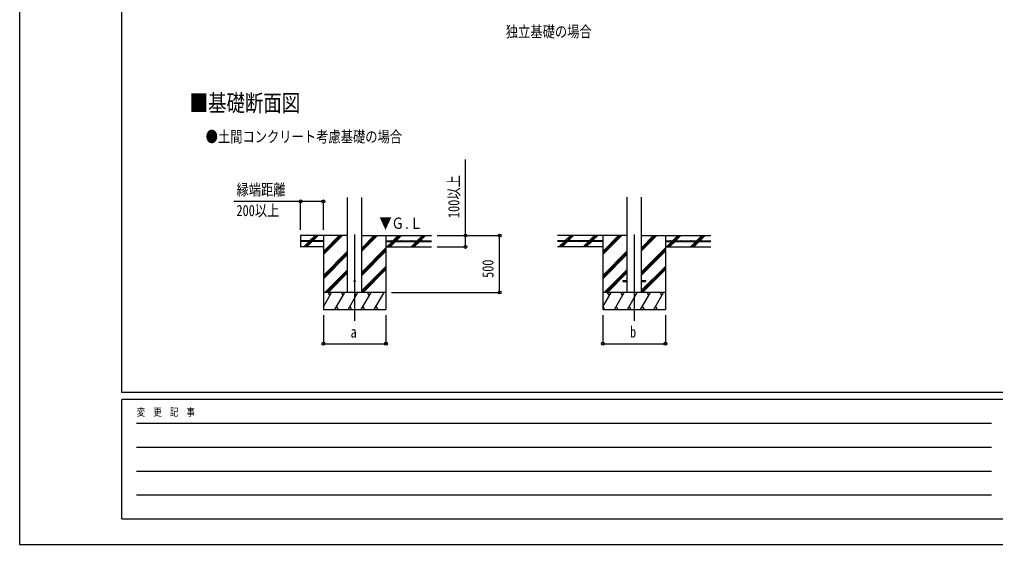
# Model space of a CAD drawing. Units: millimetres, scale not verified. Extents: x -12615 to 12615, y -8910 to 8910.
# Drawn here: x -12615 to -4030, y -8910 to -4298 of the extents above; entities that cross this region are included whole.
import ezdxf
from ezdxf.enums import TextEntityAlignment as Align

# ---------------------------------------------------------------- set-up
doc = ezdxf.new("R2010")
doc.units = ezdxf.units.MM
doc.header["$LTSCALE"] = 40
for name, color, linetype in [('0-2_USER1', 3, 'Continuous'), ('0-3_YKK_12', 2, 'Continuous'), ('0-4_YKK_13', 4, 'Continuous'), ('0-5_YKK_A1', 4, 'Continuous'), ('0-6_YKK_D', 6, 'Continuous'), ('0-7_YKK_ZWAK', 7, 'Continuous')]:
    doc.layers.add(name, color=color, linetype=linetype)
doc.styles.add('ＭＳ ゴシック', font='')
doc.styles.get('ＭＳ ゴシック').set_extended_font_data('MS Gothic')

msp = doc.modelspace()

# ---------------------------------------------------------------- linework, layer by layer
at = {"layer": '0-3_YKK_12'}
for p, q in [((-9666.94, -6186.79), (-9666.94, -6946)), ((-7208.94, -6186.79), (-7208.94, -6946))]:
    msp.add_line(p, q, dxfattribs=at)
at = {"layer": '0-4_YKK_13'}
for p, q in [((-7308.94, -6591.5), (-7308.94, -6600.5)), ((-7308.94, -6591.5), (-7271.44, -6591.5)), ((-7308.94, -6600.5), (-7271.44, -6600.5)), ((-7146.44, -6591.5), (-7108.94, -6591.5)), ((-7146.44, -6600.5), (-7108.94, -6600.5)), ((-7108.94, -6591.5), (-7108.94, -6600.5))]:
    msp.add_line(p, q, dxfattribs=at)
msp.add_circle((-9666.94, -6596), 5, dxfattribs=at)
at = {"layer": '0-5_YKK_A1'}
for p, q in [((-9729.44, -6696), (-9729.44, -5860.65)), ((-9604.44, -6696), (-9604.44, -5860.65)), ((-7271.44, -5859.65), (-7271.44, -6696)), ((-7146.44, -5859.65), (-7146.44, -6696)), ((-9941.94, -6243.5), (-10141.94, -6243.5)), ((-9941.94, -6248.5), (-10141.94, -6248.5)), ((-10114.07, -6294.6), (-10067.98, -6248.5)), ((-10101.33, -6296), (-10053.83, -6248.5)), ((-10087.19, -6296), (-10039.69, -6248.5)), ((-10062.98, -6243.5), (-10015.48, -6196)), ((-10048.83, -6243.5), (-10001.33, -6196)), ((-10034.69, -6243.5), (-9987.19, -6196)), ((-9941.94, -6196), (-9941.94, -6846)), ((-9941.94, -6362.88), (-9775.06, -6196)), ((-9941.94, -6348.74), (-9789.2, -6196)), ((-9941.94, -6334.6), (-9803.34, -6196)), ((-9941.94, -6243.5), (-9941.94, -6248.5)), ((-9604.44, -6333.75), (-9466.69, -6196)), ((-9604.44, -6319.61), (-9480.83, -6196)), ((-9604.44, -6305.46), (-9494.98, -6196)), ((-9604.44, -6196), (-8991.94, -6196)), ((-9391.94, -6196), (-9391.94, -6846)), ((-9391.94, -6243.5), (-8991.94, -6243.5)), ((-9391.94, -6243.5), (-9391.94, -6248.5)), ((-9391.94, -6248.5), (-8991.94, -6248.5)), ((-9382.84, -6296), (-9335.34, -6248.5)), ((-9368.7, -6296), (-9321.2, -6248.5)), ((-9354.56, -6296), (-9307.06, -6248.5)), ((-9330.34, -6243.5), (-9282.84, -6196)), ((-9316.2, -6243.5), (-9268.7, -6196)), ((-9302.06, -6243.5), (-9254.56, -6196)), ((-9170.71, -6296), (-9123.21, -6248.5)), ((-9156.57, -6296), (-9109.07, -6248.5)), ((-9142.43, -6296), (-9094.93, -6248.5)), ((-9118.21, -6243.5), (-9070.71, -6196)), ((-9104.07, -6243.5), (-9056.57, -6196)), ((-9089.93, -6243.5), (-9042.43, -6196)), ((-7271.44, -6196), (-7883.94, -6196)), ((-7483.94, -6243.5), (-7883.94, -6243.5)), ((-7483.94, -6248.5), (-7883.94, -6248.5)), ((-7869.61, -6296), (-7822.11, -6248.5)), ((-7855.47, -6296), (-7807.97, -6248.5)), ((-7841.32, -6296), (-7793.82, -6248.5)), ((-7817.11, -6243.5), (-7769.61, -6196)), ((-7802.97, -6243.5), (-7801.3, -6241.83)), ((-7798.11, -6238.64), (-7755.47, -6196)), ((-7788.82, -6243.5), (-7741.32, -6196)), ((-7656.07, -6294.6), (-7609.98, -6248.5)), ((-7643.33, -6296), (-7595.83, -6248.5)), ((-7629.19, -6296), (-7581.69, -6248.5)), ((-7604.98, -6243.5), (-7557.48, -6196)), ((-7590.83, -6243.5), (-7543.33, -6196)), ((-7576.69, -6243.5), (-7529.19, -6196)), ((-7483.94, -6196), (-7483.94, -6846)), ((-7483.94, -6362.88), (-7317.06, -6196)), ((-7483.94, -6348.74), (-7331.2, -6196)), ((-7483.94, -6334.6), (-7345.34, -6196)), ((-7483.94, -6243.5), (-7483.94, -6248.5)), ((-7146.44, -6333.75), (-7008.69, -6196)), ((-7146.44, -6319.61), (-7022.83, -6196)), ((-7146.44, -6305.46), (-7036.98, -6196)), ((-7146.44, -6196), (-6533.94, -6196)), ((-6933.94, -6196), (-6933.94, -6846)), ((-6933.94, -6243.5), (-6533.94, -6243.5)), ((-6933.94, -6243.5), (-6933.94, -6248.5)), ((-6933.94, -6248.5), (-6533.94, -6248.5)), ((-6924.84, -6296), (-6877.34, -6248.5)), ((-6910.7, -6296), (-6863.2, -6248.5)), ((-6896.56, -6296), (-6849.06, -6248.5)), ((-6872.34, -6243.5), (-6824.84, -6196)), ((-6858.2, -6243.5), (-6810.7, -6196)), ((-6844.06, -6243.5), (-6796.56, -6196)), ((-6712.71, -6296), (-6665.21, -6248.5)), ((-6698.57, -6296), (-6651.07, -6248.5)), ((-6684.43, -6296), (-6636.93, -6248.5)), ((-6660.21, -6243.5), (-6612.71, -6196)), ((-6646.07, -6243.5), (-6598.57, -6196)), ((-6631.93, -6243.5), (-6584.43, -6196)), ((-9941.94, -6296), (-10141.94, -6296)), ((-9941.94, -6546.73), (-9729.44, -6334.23)), ((-9941.94, -6560.87), (-9729.44, -6348.37)), ((-9604.44, -6517.59), (-9391.94, -6305.1)), ((-9604.44, -6531.74), (-9391.94, -6319.24)), ((-9604.44, -6545.88), (-9391.94, -6333.38)), ((-9391.94, -6296), (-8991.94, -6296)), ((-7483.94, -6296), (-7883.94, -6296)), ((-7483.94, -6546.73), (-7271.44, -6334.23)), ((-7483.94, -6560.87), (-7271.44, -6348.37)), ((-7146.44, -6517.59), (-6933.94, -6305.1)), ((-7146.44, -6531.74), (-6933.94, -6319.24)), ((-7146.44, -6545.88), (-6933.94, -6333.38)), ((-6933.94, -6296), (-6533.94, -6296)), ((-9941.94, -6575.01), (-9729.44, -6362.51)), ((-7483.94, -6575.01), (-7271.44, -6362.51)), ((-9929.08, -6696), (-9729.44, -6496.36)), ((-9914.94, -6696), (-9729.44, -6510.5)), ((-9604.44, -6679.72), (-9391.94, -6467.23)), ((-9604.44, -6693.87), (-9391.94, -6481.37)), ((-9592.43, -6696), (-9391.94, -6495.51)), ((-7471.08, -6696), (-7271.44, -6496.36)), ((-7456.94, -6696), (-7271.44, -6510.5)), ((-7146.44, -6679.72), (-6933.94, -6467.23)), ((-7146.44, -6693.87), (-6933.94, -6481.37)), ((-7134.43, -6696), (-6933.94, -6495.51)), ((-9900.8, -6696), (-9729.44, -6524.64)), ((-7442.8, -6696), (-7271.44, -6524.64)), ((-9391.94, -6696), (-9941.94, -6696)), ((-9941.94, -6821.45), (-9869.51, -6696)), ((-9884.51, -6721.98), (-9899.51, -6696)), ((-9840.64, -6846), (-9754.04, -6696)), ((-9769.04, -6721.98), (-9784.04, -6696)), ((-9725.17, -6846), (-9638.57, -6696)), ((-9653.57, -6721.98), (-9668.57, -6696)), ((-9609.7, -6846), (-9523.1, -6696)), ((-9538.1, -6721.98), (-9553.1, -6696)), ((-9494.23, -6846), (-9407.63, -6696)), ((-9437.63, -6696), (-9437.63, -6696)), ((-6933.94, -6696), (-7483.94, -6696)), ((-7483.94, -6821.45), (-7411.51, -6696)), ((-7426.51, -6721.98), (-7441.51, -6696)), ((-7382.64, -6846), (-7296.04, -6696)), ((-7311.04, -6721.98), (-7326.04, -6696)), ((-7267.17, -6846), (-7180.57, -6696)), ((-7195.57, -6721.98), (-7210.57, -6696)), ((-7151.7, -6846), (-7065.1, -6696)), ((-7080.1, -6721.98), (-7095.1, -6696)), ((-7036.23, -6846), (-6949.63, -6696)), ((-6964.63, -6721.98), (-6979.63, -6696)), ((-9941.94, -6846), (-9391.94, -6846)), ((-9825.65, -6820.02), (-9810.65, -6846)), ((-9710.18, -6820.02), (-9695.18, -6846)), ((-9594.7, -6820.02), (-9579.7, -6846)), ((-9479.24, -6820.02), (-9464.24, -6846)), ((-7483.94, -6846), (-6933.94, -6846)), ((-7483.11, -6820.02), (-7468.12, -6846)), ((-7367.65, -6820.02), (-7352.65, -6846)), ((-7252.18, -6820.02), (-7237.18, -6846)), ((-7136.7, -6820.02), (-7121.7, -6846)), ((-7021.24, -6820.02), (-7006.24, -6846))]:
    msp.add_line(p, q, dxfattribs=at)
msp.add_lwpolyline([(-9729.44, -6196), (-10141.94, -6196), (-10141.94, -6296)], dxfattribs=at)
for centre in [(-10076.94, -6241), (-9986.94, -6241), (-9346.94, -6241), (-9256.94, -6241), (-9166.94, -6241), (-9076.94, -6241), (-7798.94, -6241), (-7708.94, -6241), (-7618.94, -6241), (-7528.94, -6241), (-6888.94, -6241), (-6798.94, -6241), (-6708.94, -6241), (-6618.94, -6241)]:
    msp.add_circle(centre, 2.5, dxfattribs=at)
at = {"layer": '0-6_YKK_D'}
for p, q in [((-10141.94, -6146), (-10141.94, -5895)), ((-9941.94, -6146), (-9941.94, -5895)), ((-8941.94, -6196), (-8390.94, -6196)), ((-8941.94, -6196), (-8690.94, -6196)), ((-8391.94, -6696), (-8391.94, -6196)), ((-8941.94, -6296), (-8690.94, -6296)), ((-9341.94, -6696), (-8390.94, -6696)), ((-9941.94, -6896), (-9941.94, -7147)), ((-9391.94, -6896), (-9391.94, -7147)), ((-7483.94, -6896), (-7483.94, -7147)), ((-6933.94, -6896), (-6933.94, -7147)), ((-9941.94, -7146), (-9391.94, -7146)), ((-7483.94, -7146), (-6933.94, -7146))]:
    msp.add_line(p, q, dxfattribs=at)
for points in [[(-8691.94, -6296), (-8691.94, -6196), (-8691.94, -5528.8)], [(-9941.94, -5896), (-10141.94, -5896), (-10730.54, -5896)]]:
    msp.add_lwpolyline(points, dxfattribs=at)
for centre in [(-10141.94, -5896), (-9941.94, -5896), (-8691.94, -6196), (-8391.94, -6196), (-8691.94, -6296), (-8391.94, -6696), (-9941.94, -7146), (-9391.94, -7146), (-7483.94, -7146), (-6933.94, -7146)]:
    msp.add_circle(centre, 12.75, dxfattribs=at)
at = {"layer": '0-7_YKK_ZWAK'}
for p, q in [((-11714.94, -7575), (-11714.94, 8325)), ((11685.06, -7575), (-11714.94, -7575)), ((-3914.94, -7635), (-11714.94, -7635)), ((-11714.94, -8685), (-11714.94, -7635)), ((-11587.44, -7845), (-4064.94, -7845)), ((-11587.44, -8055), (-4064.94, -8055)), ((-11587.44, -8265), (-4064.94, -8265)), ((-11587.44, -8475), (-4064.94, -8475)), ((-11714.94, -8685), (-3914.94, -8685))]:
    msp.add_line(p, q, dxfattribs=at)
msp.add_lwpolyline([(-12615, -8910), (12615, -8910), (12615, 8910), (-12615, 8910)], close=True, dxfattribs=at)

# ---------------------------------------------------------------- texts
at = {"layer": '0-2_USER1', "style": 'ＭＳ ゴシック', "width": 0.8}
for s, height, p in [('独立基礎の場合', 98.97, (-8337.65, -4483.29)), ('■基礎断面図', 148.5, (-11118.52, -5149.61)), ('●土間コンクリート考慮基礎の場合', 98.97, (-10977.86, -5406.37))]:
    msp.add_text(s, height=height, dxfattribs=at).set_placement(p, align=Align.BOTTOM_LEFT)
at = {"layer": '0-5_YKK_A1', "style": 'ＭＳ ゴシック', "width": 0.8}
msp.add_text('▼Ｇ.Ｌ', height=98.97, dxfattribs=at).set_placement((-9449.86, -6166.95), align=Align.BOTTOM_LEFT)
at = {"layer": '0-6_YKK_D', "style": 'ＭＳ ゴシック', "width": 0.8}
for s, p in [('縁端距離', (-10706.54, -5872)), ('200以上', (-10706.54, -6055)), ('a', (-9702.94, -7122)), ('b', (-7244.94, -7122))]:
    msp.add_text(s, height=98.97, dxfattribs=at).set_placement(p, align=Align.BOTTOM_LEFT)
for s, p in [('100以上', (-8715.94, -6042.4)), ('500', (-8415.94, -6568.4))]:
    msp.add_text(s, height=98.97, rotation=90, dxfattribs=at).set_placement(p, align=Align.BOTTOM_LEFT)
at = {"layer": '0-7_YKK_ZWAK', "style": 'ＭＳ ゴシック', "width": 0.8}
msp.add_text('変  更  記  事', height=65.98, dxfattribs=at).set_placement((-11583.93, -7800), align=Align.BOTTOM_LEFT)

doc.saveas('drawing.dxf')
